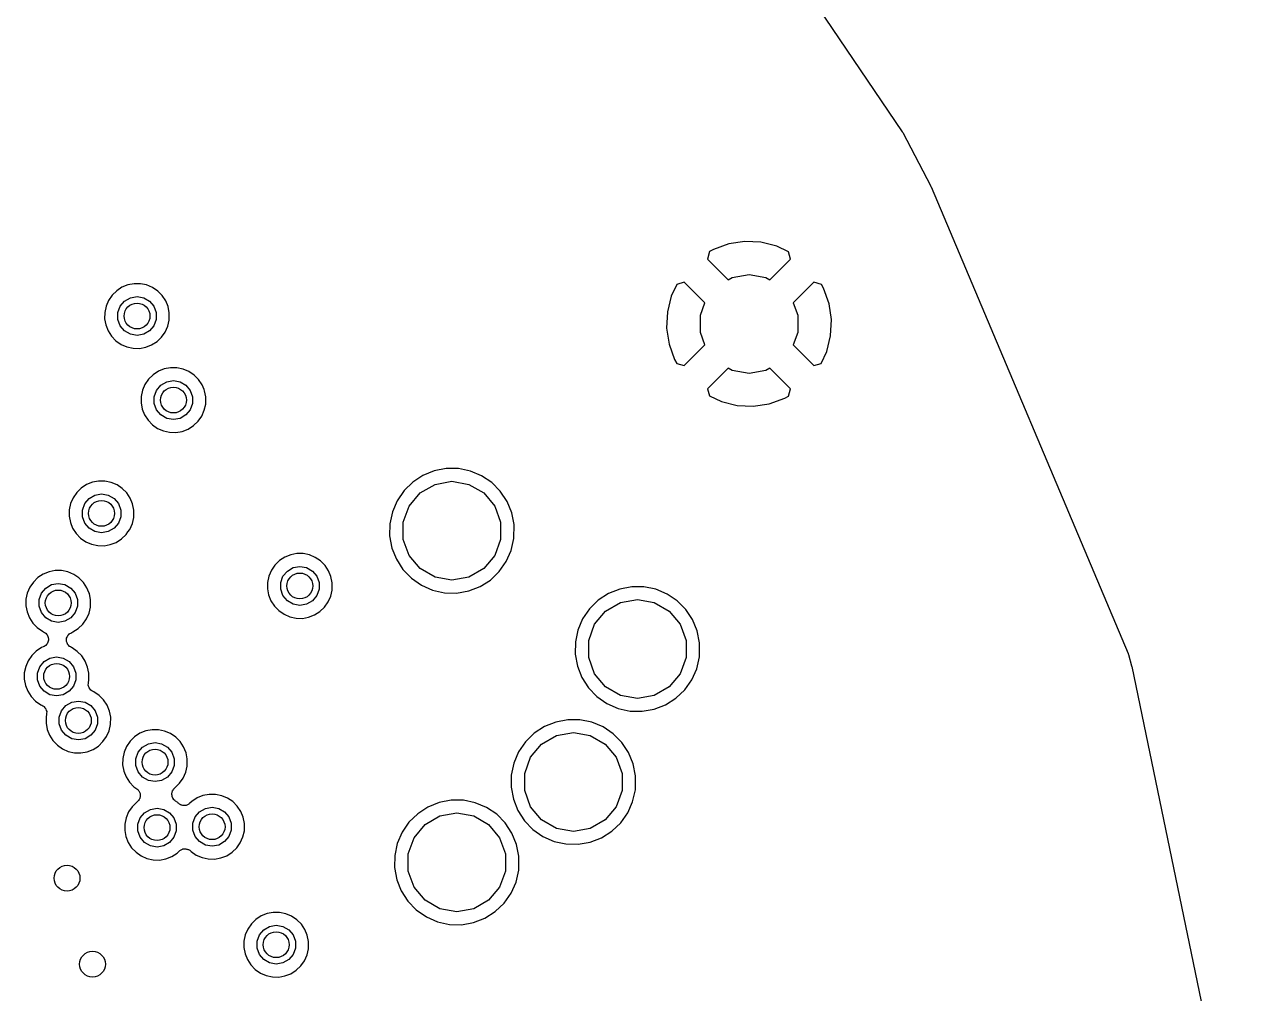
# Model space of a CAD drawing. Extents: x 83.8 to 170.2, y -169.8 to -83.8.
# Drawn here: x 151.32 to 170.08, y -119.3 to -104.3 of the extents above; entities that cross this region are included whole.
import ezdxf

# ---------------------------------------------------------------- set-up
doc = ezdxf.new("R2010")
doc.units = 0
doc.header["$MEASUREMENT"] = 0
doc.layers.add('BLACK', color=7, linetype='CONTINUOUS')

msp = doc.modelspace()

# ---------------------------------------------------------------- linework, layer by layer
at = {"layer": 'Black'}
for p, q in [((160.454, -99.3929), (164.902, -105.962)), ((164.902, -105.962), (164.905, -105.969)), ((164.905, -105.969), (164.909, -105.974)), ((164.909, -105.974), (165.342, -106.803)), ((165.342, -106.803), (165.343, -106.808)), ((165.343, -106.808), (165.346, -106.813)), ((165.346, -106.813), (168.395, -114.031)), ((162.465, -107.658), (162.218, -107.696)), ((162.715, -107.67), (162.465, -107.658)), ((162.958, -107.73), (162.715, -107.67)), ((161.919, -107.814), (161.887, -107.93)), ((161.979, -107.782), (161.919, -107.814)), ((162.218, -107.696), (161.979, -107.782)), ((163.143, -107.817), (162.958, -107.73)), ((163.174, -107.93), (163.143, -107.817)), ((161.887, -107.93), (162.207, -108.25)), ((162.854, -108.25), (163.174, -107.93)), ((162.207, -108.25), (162.269, -108.214)), ((162.269, -108.214), (162.531, -108.168)), ((162.531, -108.168), (162.792, -108.214)), ((162.792, -108.214), (162.854, -108.25)), ((152.747, -108.419), (152.677, -108.488)), ((152.829, -108.366), (152.747, -108.419)), ((152.92, -108.329), (152.829, -108.366)), ((153.016, -108.311), (152.92, -108.329)), ((153.114, -108.311), (153.016, -108.311)), ((153.21, -108.331), (153.114, -108.311)), ((153.301, -108.369), (153.21, -108.331)), ((153.382, -108.424), (153.301, -108.369)), ((153.451, -108.493), (153.382, -108.424)), ((161.415, -108.321), (161.328, -108.506)), ((161.528, -108.289), (161.415, -108.321)), ((161.847, -108.609), (161.528, -108.289)), ((163.534, -108.289), (163.214, -108.609)), ((163.65, -108.322), (163.534, -108.289)), ((163.682, -108.382), (163.65, -108.322)), ((163.768, -108.62), (163.682, -108.382)), ((152.621, -108.569), (152.583, -108.659)), ((152.677, -108.488), (152.621, -108.569)), ((152.801, -108.66), (152.868, -108.58)), ((152.868, -108.58), (152.959, -108.528)), ((152.959, -108.528), (153.062, -108.51)), ((153.062, -108.51), (153.165, -108.528)), ((153.165, -108.528), (153.255, -108.58)), ((153.255, -108.58), (153.322, -108.66)), ((153.505, -108.575), (153.451, -108.493)), ((153.543, -108.666), (153.505, -108.575)), ((161.328, -108.506), (161.268, -108.748)), ((161.777, -108.8), (161.847, -108.609)), ((163.214, -108.609), (163.284, -108.8)), ((152.562, -108.755), (152.561, -108.853)), ((152.583, -108.659), (152.562, -108.755)), ((152.765, -108.759), (152.801, -108.66)), ((152.765, -108.863), (152.765, -108.759)), ((153.322, -108.66), (153.358, -108.759)), ((153.358, -108.759), (153.358, -108.863)), ((153.561, -108.761), (153.543, -108.666)), ((153.56, -108.875), (153.561, -108.761)), ((161.268, -108.748), (161.256, -108.998)), ((161.777, -109.066), (161.777, -108.8)), ((163.284, -108.8), (163.284, -109.066)), ((163.805, -108.867), (163.768, -108.62)), ((152.561, -108.853), (152.579, -108.949)), ((152.579, -108.949), (152.615, -109.041)), ((152.801, -108.962), (152.765, -108.863)), ((152.868, -109.042), (152.801, -108.962)), ((153.322, -108.962), (153.255, -109.042)), ((153.358, -108.863), (153.322, -108.962)), ((153.498, -109.059), (153.538, -108.97)), ((153.538, -108.97), (153.56, -108.875)), ((163.793, -109.117), (163.805, -108.867)), ((152.615, -109.041), (152.668, -109.123)), ((152.668, -109.123), (152.736, -109.194)), ((152.959, -109.094), (152.868, -109.042)), ((153.062, -109.112), (152.959, -109.094)), ((153.165, -109.094), (153.062, -109.112)), ((153.255, -109.042), (153.165, -109.094)), ((153.371, -109.207), (153.442, -109.139)), ((153.442, -109.139), (153.498, -109.059)), ((161.256, -108.998), (161.293, -109.246)), ((161.847, -109.257), (161.777, -109.066)), ((163.284, -109.066), (163.214, -109.257)), ((163.733, -109.36), (163.793, -109.117)), ((152.736, -109.194), (152.816, -109.25)), ((152.816, -109.25), (152.906, -109.289)), ((152.906, -109.289), (153.002, -109.31)), ((153.002, -109.31), (153.1, -109.312)), ((153.1, -109.312), (153.197, -109.295)), ((153.197, -109.295), (153.288, -109.259)), ((153.288, -109.259), (153.371, -109.207)), ((161.293, -109.246), (161.379, -109.484)), ((161.528, -109.577), (161.847, -109.257)), ((163.214, -109.257), (163.534, -109.577)), ((163.646, -109.545), (163.733, -109.36)), ((161.379, -109.484), (161.411, -109.544)), ((161.411, -109.544), (161.528, -109.577)), ((163.534, -109.577), (163.646, -109.545)), ((153.311, -109.72), (153.241, -109.788)), ((153.393, -109.666), (153.311, -109.72)), ((153.484, -109.629), (153.393, -109.666)), ((153.58, -109.611), (153.484, -109.629)), ((153.678, -109.612), (153.58, -109.611)), ((153.774, -109.631), (153.678, -109.612)), ((153.864, -109.669), (153.774, -109.631)), ((153.946, -109.724), (153.864, -109.669)), ((154.015, -109.794), (153.946, -109.724)), ((162.207, -109.616), (161.887, -109.936)), ((162.269, -109.652), (162.207, -109.616)), ((162.531, -109.698), (162.269, -109.652)), ((162.792, -109.652), (162.531, -109.698)), ((162.854, -109.616), (162.792, -109.652)), ((163.174, -109.936), (162.854, -109.616)), ((153.185, -109.869), (153.147, -109.96)), ((153.241, -109.788), (153.185, -109.869)), ((153.365, -109.961), (153.432, -109.881)), ((153.432, -109.881), (153.522, -109.828)), ((153.522, -109.828), (153.625, -109.81)), ((153.625, -109.81), (153.728, -109.828)), ((153.728, -109.828), (153.819, -109.881)), ((153.819, -109.881), (153.886, -109.961)), ((154.069, -109.876), (154.015, -109.794)), ((154.098, -109.947), (154.069, -109.876)), ((153.126, -110.055), (153.125, -110.153)), ((153.147, -109.96), (153.126, -110.055)), ((153.329, -110.059), (153.365, -109.961)), ((153.329, -110.164), (153.329, -110.059)), ((153.886, -109.961), (153.922, -110.059)), ((153.922, -110.059), (153.922, -110.164)), ((154.106, -109.966), (154.098, -109.947)), ((154.125, -110.062), (154.106, -109.966)), ((154.124, -110.175), (154.125, -110.062)), ((161.887, -109.936), (161.918, -110.048)), ((161.918, -110.048), (162.103, -110.135)), ((162.844, -110.17), (163.082, -110.084)), ((163.082, -110.084), (163.142, -110.052)), ((163.142, -110.052), (163.174, -109.936)), ((153.125, -110.153), (153.142, -110.25)), ((153.142, -110.25), (153.179, -110.341)), ((153.365, -110.262), (153.329, -110.164)), ((153.432, -110.342), (153.365, -110.262)), ((153.886, -110.262), (153.819, -110.342)), ((153.922, -110.164), (153.886, -110.262)), ((154.062, -110.36), (154.102, -110.27)), ((154.102, -110.27), (154.124, -110.175)), ((162.103, -110.135), (162.346, -110.196)), ((162.346, -110.196), (162.596, -110.207)), ((162.596, -110.207), (162.844, -110.17)), ((153.179, -110.341), (153.232, -110.424)), ((153.232, -110.424), (153.3, -110.494)), ((153.522, -110.394), (153.432, -110.342)), ((153.625, -110.413), (153.522, -110.394)), ((153.728, -110.394), (153.625, -110.413)), ((153.819, -110.342), (153.728, -110.394)), ((153.935, -110.507), (154.006, -110.44)), ((154.006, -110.44), (154.062, -110.36)), ((153.3, -110.494), (153.38, -110.55)), ((153.38, -110.55), (153.47, -110.589)), ((153.47, -110.589), (153.566, -110.61)), ((153.566, -110.61), (153.664, -110.612)), ((153.664, -110.612), (153.761, -110.595)), ((153.761, -110.595), (153.852, -110.56)), ((153.852, -110.56), (153.935, -110.507)), ((157.66, -111.206), (157.485, -111.277)), ((157.846, -111.171), (157.66, -111.206)), ((158.034, -111.172), (157.846, -111.171)), ((158.219, -111.21), (158.034, -111.172)), ((158.393, -111.283), (158.219, -111.21)), ((152.28, -111.419), (152.198, -111.472)), ((152.371, -111.382), (152.28, -111.419)), ((152.467, -111.364), (152.371, -111.382)), ((152.565, -111.364), (152.467, -111.364)), ((152.661, -111.384), (152.565, -111.364)), ((152.752, -111.422), (152.661, -111.384)), ((152.833, -111.477), (152.752, -111.422)), ((157.328, -111.38), (157.193, -111.512)), ((157.485, -111.277), (157.328, -111.38)), ((157.442, -111.547), (157.672, -111.415)), ((157.672, -111.415), (157.933, -111.368)), ((157.933, -111.368), (158.195, -111.415)), ((158.195, -111.415), (158.425, -111.547)), ((158.549, -111.388), (158.393, -111.283)), ((158.682, -111.522), (158.549, -111.388)), ((152.128, -111.541), (152.073, -111.622)), ((152.198, -111.472), (152.128, -111.541)), ((152.319, -111.633), (152.41, -111.581)), ((152.41, -111.581), (152.513, -111.563)), ((152.513, -111.563), (152.616, -111.581)), ((152.616, -111.581), (152.707, -111.633)), ((152.902, -111.546), (152.833, -111.477)), ((152.957, -111.628), (152.902, -111.546)), ((157.193, -111.512), (157.086, -111.668)), ((157.271, -111.751), (157.442, -111.547)), ((158.425, -111.547), (158.596, -111.751)), ((158.787, -111.679), (158.682, -111.522)), ((152.034, -111.712), (152.014, -111.808)), ((152.073, -111.622), (152.034, -111.712)), ((152.216, -111.812), (152.252, -111.713)), ((152.252, -111.713), (152.319, -111.633)), ((152.707, -111.633), (152.774, -111.713)), ((152.774, -111.713), (152.809, -111.812)), ((152.994, -111.719), (152.957, -111.628)), ((153.013, -111.814), (152.994, -111.719)), ((157.086, -111.668), (157.012, -111.841)), ((157.18, -112), (157.271, -111.751)), ((158.596, -111.751), (158.687, -112)), ((158.859, -111.854), (158.787, -111.679)), ((152.014, -111.808), (152.012, -111.906)), ((152.012, -111.906), (152.03, -112.003)), ((152.216, -111.916), (152.216, -111.812)), ((152.252, -112.015), (152.216, -111.916)), ((152.809, -111.916), (152.774, -112.015)), ((152.809, -111.812), (152.809, -111.916)), ((152.99, -112.023), (153.011, -111.928)), ((153.011, -111.928), (153.013, -111.814)), ((157.012, -111.841), (156.973, -112.026)), ((158.895, -112.038), (158.859, -111.854)), ((152.03, -112.003), (152.066, -112.094)), ((152.066, -112.094), (152.119, -112.176)), ((152.119, -112.176), (152.187, -112.247)), ((152.319, -112.095), (152.252, -112.015)), ((152.41, -112.147), (152.319, -112.095)), ((152.513, -112.165), (152.41, -112.147)), ((152.616, -112.147), (152.513, -112.165)), ((152.707, -112.095), (152.616, -112.147)), ((152.774, -112.015), (152.707, -112.095)), ((152.893, -112.192), (152.922, -112.152)), ((152.922, -112.152), (152.95, -112.112)), ((152.922, -112.152), (152.922, -112.152)), ((152.95, -112.112), (152.99, -112.023)), ((156.973, -112.026), (156.97, -112.214)), ((157.18, -112.266), (157.18, -112)), ((158.687, -112), (158.687, -112.266)), ((158.892, -112.255), (158.895, -112.038)), ((152.187, -112.247), (152.268, -112.303)), ((152.268, -112.303), (152.358, -112.342)), ((152.358, -112.342), (152.453, -112.363)), ((152.453, -112.363), (152.551, -112.365)), ((152.551, -112.365), (152.648, -112.348)), ((152.648, -112.348), (152.739, -112.313)), ((152.739, -112.313), (152.822, -112.26)), ((152.822, -112.26), (152.893, -112.192)), ((156.97, -112.214), (157.004, -112.4)), ((157.271, -112.516), (157.18, -112.266)), ((158.687, -112.266), (158.596, -112.516)), ((158.851, -112.438), (158.892, -112.255)), ((155.349, -112.541), (155.266, -112.595)), ((155.439, -112.505), (155.349, -112.541)), ((155.536, -112.486), (155.439, -112.505)), ((155.634, -112.487), (155.536, -112.486)), ((155.73, -112.507), (155.634, -112.487)), ((155.82, -112.545), (155.73, -112.507)), ((155.902, -112.6), (155.82, -112.545)), ((157.004, -112.4), (157.074, -112.575)), ((157.442, -112.719), (157.271, -112.516)), ((158.596, -112.516), (158.425, -112.719)), ((158.774, -112.611), (158.851, -112.438)), ((155.196, -112.664), (155.141, -112.745)), ((155.266, -112.595), (155.196, -112.664)), ((155.388, -112.756), (155.478, -112.704)), ((155.478, -112.704), (155.581, -112.686)), ((155.581, -112.686), (155.684, -112.704)), ((155.684, -112.704), (155.775, -112.756)), ((155.971, -112.669), (155.902, -112.6)), ((156.025, -112.751), (155.971, -112.669)), ((157.074, -112.575), (157.176, -112.734)), ((157.176, -112.734), (157.307, -112.869)), ((157.672, -112.852), (157.442, -112.719)), ((158.425, -112.719), (158.195, -112.852)), ((158.665, -112.765), (158.774, -112.611)), ((151.458, -112.927), (151.403, -113.008)), ((151.528, -112.858), (151.458, -112.927)), ((151.61, -112.805), (151.528, -112.858)), ((151.701, -112.768), (151.61, -112.805)), ((151.797, -112.749), (151.701, -112.768)), ((151.895, -112.75), (151.797, -112.749)), ((151.991, -112.77), (151.895, -112.75)), ((152.082, -112.808), (151.991, -112.77)), ((152.163, -112.863), (152.082, -112.808)), ((152.232, -112.932), (152.163, -112.863)), ((155.102, -112.835), (155.082, -112.931)), ((155.141, -112.745), (155.102, -112.835)), ((155.285, -112.934), (155.32, -112.836)), ((155.32, -112.836), (155.388, -112.756)), ((155.775, -112.756), (155.842, -112.836)), ((155.842, -112.836), (155.878, -112.934)), ((156.062, -112.842), (156.025, -112.751)), ((156.081, -112.937), (156.062, -112.842)), ((157.307, -112.869), (157.462, -112.977)), ((157.933, -112.898), (157.672, -112.852)), ((158.195, -112.852), (157.933, -112.898)), ((158.369, -112.996), (158.528, -112.895)), ((158.528, -112.895), (158.665, -112.765)), ((151.364, -113.098), (151.344, -113.194)), ((151.403, -113.008), (151.364, -113.098)), ((151.546, -113.198), (151.582, -113.099)), ((151.582, -113.099), (151.649, -113.019)), ((151.649, -113.019), (151.74, -112.967)), ((151.74, -112.967), (151.843, -112.949)), ((151.843, -112.949), (151.946, -112.967)), ((151.946, -112.967), (152.036, -113.019)), ((152.036, -113.019), (152.104, -113.099)), ((152.104, -113.099), (152.139, -113.198)), ((152.287, -113.014), (152.232, -112.932)), ((152.317, -113.088), (152.287, -113.014)), ((152.324, -113.105), (152.317, -113.088)), ((152.317, -113.088), (152.317, -113.088)), ((152.343, -113.2), (152.324, -113.105)), ((155.082, -112.931), (155.081, -113.029)), ((155.081, -113.029), (155.098, -113.125)), ((155.285, -113.039), (155.285, -112.934)), ((155.32, -113.137), (155.285, -113.039)), ((155.878, -113.039), (155.842, -113.137)), ((155.878, -112.934), (155.878, -113.039)), ((156.058, -113.145), (156.08, -113.051)), ((156.08, -113.051), (156.081, -112.937)), ((157.462, -112.977), (157.635, -113.053)), ((157.635, -113.053), (157.819, -113.093)), ((157.819, -113.093), (158.007, -113.097)), ((158.007, -113.097), (158.193, -113.064)), ((158.193, -113.064), (158.369, -112.996)), ((160.356, -113.105), (160.198, -113.209)), ((160.531, -113.035), (160.356, -113.105)), ((160.716, -112.999), (160.531, -113.035)), ((160.905, -113.001), (160.716, -112.999)), ((161.089, -113.039), (160.905, -113.001)), ((161.263, -113.112), (161.089, -113.039)), ((161.42, -113.217), (161.263, -113.112)), ((151.344, -113.194), (151.342, -113.292)), ((151.342, -113.292), (151.36, -113.388)), ((151.546, -113.302), (151.546, -113.198)), ((151.582, -113.4), (151.546, -113.302)), ((152.139, -113.302), (152.104, -113.4)), ((152.139, -113.198), (152.139, -113.302)), ((152.341, -113.314), (152.343, -113.2)), ((155.098, -113.125), (155.134, -113.216)), ((155.134, -113.216), (155.188, -113.299)), ((155.188, -113.299), (155.256, -113.369)), ((155.388, -113.217), (155.32, -113.137)), ((155.478, -113.27), (155.388, -113.217)), ((155.581, -113.288), (155.478, -113.27)), ((155.684, -113.27), (155.581, -113.288)), ((155.775, -113.217), (155.684, -113.27)), ((155.842, -113.137), (155.775, -113.217)), ((155.962, -113.315), (156.018, -113.235)), ((156.018, -113.235), (156.058, -113.145)), ((160.198, -113.209), (160.063, -113.341)), ((160.312, -113.376), (160.542, -113.243)), ((160.542, -113.243), (160.803, -113.197)), ((160.803, -113.197), (161.065, -113.243)), ((161.065, -113.243), (161.295, -113.376)), ((161.553, -113.351), (161.42, -113.217)), ((151.36, -113.388), (151.396, -113.479)), ((151.396, -113.479), (151.449, -113.562)), ((151.649, -113.48), (151.582, -113.4)), ((151.74, -113.533), (151.649, -113.48)), ((152.036, -113.48), (151.946, -113.533)), ((152.104, -113.4), (152.036, -113.48)), ((152.28, -113.498), (152.32, -113.408)), ((152.32, -113.408), (152.341, -113.314)), ((155.256, -113.369), (155.336, -113.425)), ((155.336, -113.425), (155.426, -113.465)), ((155.426, -113.465), (155.522, -113.486)), ((155.522, -113.486), (155.62, -113.488)), ((155.62, -113.488), (155.716, -113.471)), ((155.716, -113.471), (155.808, -113.435)), ((155.808, -113.435), (155.891, -113.383)), ((155.891, -113.383), (155.962, -113.315)), ((160.063, -113.341), (159.956, -113.496)), ((160.141, -113.58), (160.312, -113.376)), ((161.295, -113.376), (161.466, -113.58)), ((161.657, -113.508), (161.553, -113.351)), ((151.449, -113.562), (151.517, -113.632)), ((151.517, -113.632), (151.598, -113.688)), ((151.843, -113.551), (151.74, -113.533)), ((151.946, -113.533), (151.843, -113.551)), ((152.069, -113.698), (152.152, -113.646)), ((152.152, -113.646), (152.223, -113.578)), ((152.223, -113.578), (152.28, -113.498)), ((159.882, -113.67), (159.843, -113.854)), ((159.956, -113.496), (159.882, -113.67)), ((160.05, -113.829), (160.141, -113.58)), ((161.466, -113.58), (161.557, -113.829)), ((161.729, -113.683), (161.657, -113.508)), ((151.598, -113.688), (151.615, -113.696)), ((151.615, -113.696), (151.629, -113.705)), ((151.629, -113.705), (151.643, -113.712)), ((151.643, -113.712), (151.647, -113.717)), ((151.647, -113.717), (151.652, -113.72)), ((151.652, -113.72), (151.661, -113.733)), ((151.661, -113.733), (151.672, -113.745)), ((151.672, -113.745), (151.674, -113.751)), ((151.674, -113.751), (151.678, -113.756)), ((151.681, -113.857), (151.677, -113.872)), ((151.678, -113.756), (151.683, -113.771)), ((151.688, -113.842), (151.681, -113.857)), ((151.683, -113.771), (151.689, -113.786)), ((151.69, -113.83), (151.688, -113.836)), ((151.688, -113.836), (151.688, -113.842)), ((151.689, -113.786), (151.689, -113.792)), ((151.689, -113.792), (151.691, -113.798)), ((151.691, -113.798), (151.69, -113.814)), ((151.69, -113.814), (151.69, -113.83)), ((151.971, -113.84), (151.972, -113.822)), ((151.972, -113.844), (151.971, -113.84)), ((151.972, -113.804), (151.973, -113.8)), ((151.972, -113.822), (151.972, -113.804)), ((151.973, -113.848), (151.972, -113.844)), ((151.973, -113.796), (151.98, -113.779)), ((151.973, -113.8), (151.973, -113.796)), ((151.979, -113.865), (151.973, -113.848)), ((151.984, -113.882), (151.979, -113.865)), ((151.98, -113.779), (151.986, -113.763)), ((151.986, -113.763), (151.989, -113.759)), ((151.989, -113.759), (151.99, -113.755)), ((151.99, -113.755), (152.002, -113.742)), ((152.002, -113.742), (152.013, -113.728)), ((152.013, -113.728), (152.017, -113.726)), ((152.017, -113.726), (152.02, -113.723)), ((152.02, -113.723), (152.036, -113.715)), ((152.036, -113.715), (152.051, -113.705)), ((152.051, -113.705), (152.069, -113.698)), ((159.843, -113.854), (159.84, -114.043)), ((160.05, -114.095), (160.05, -113.829)), ((161.557, -113.829), (161.557, -114.095)), ((161.765, -113.867), (161.729, -113.683)), ((161.762, -114.084), (161.765, -113.867)), ((151.503, -113.995), (151.433, -114.063)), ((151.585, -113.941), (151.503, -113.995)), ((151.612, -113.93), (151.585, -113.941)), ((151.625, -113.922), (151.612, -113.93)), ((151.64, -113.915), (151.625, -113.922)), ((151.644, -113.91), (151.64, -113.915)), ((151.649, -113.907), (151.644, -113.91)), ((151.659, -113.894), (151.649, -113.907)), ((151.67, -113.883), (151.659, -113.894)), ((151.673, -113.877), (151.67, -113.883)), ((151.677, -113.872), (151.673, -113.877)), ((151.987, -113.885), (151.984, -113.882)), ((151.988, -113.89), (151.987, -113.885)), ((152, -113.903), (151.988, -113.89)), ((152.011, -113.917), (152, -113.903)), ((152.015, -113.919), (152.011, -113.917)), ((152.018, -113.923), (152.015, -113.919)), ((152.033, -113.931), (152.018, -113.923)), ((152.048, -113.941), (152.033, -113.931)), ((152.056, -113.944), (152.048, -113.941)), ((152.138, -113.999), (152.056, -113.944)), ((152.207, -114.069), (152.138, -113.999)), ((159.84, -114.043), (159.874, -114.229)), ((168.395, -114.031), (168.397, -114.039)), ((168.397, -114.039), (168.401, -114.047)), ((168.401, -114.047), (168.45, -114.225)), ((151.339, -114.234), (151.318, -114.33)), ((151.377, -114.144), (151.339, -114.234)), ((151.433, -114.063), (151.377, -114.144)), ((151.521, -114.334), (151.557, -114.236)), ((151.557, -114.236), (151.624, -114.156)), ((151.624, -114.156), (151.715, -114.103)), ((151.715, -114.103), (151.818, -114.085)), ((151.818, -114.085), (151.921, -114.103)), ((151.921, -114.103), (152.011, -114.156)), ((152.011, -114.156), (152.078, -114.236)), ((152.078, -114.236), (152.114, -114.334)), ((152.243, -114.124), (152.207, -114.069)), ((152.261, -114.151), (152.243, -114.124)), ((152.243, -114.124), (152.243, -114.124)), ((152.298, -114.241), (152.261, -114.151)), ((152.317, -114.336), (152.298, -114.241)), ((159.874, -114.229), (159.944, -114.404)), ((160.141, -114.345), (160.05, -114.095)), ((161.557, -114.095), (161.466, -114.345)), ((161.721, -114.267), (161.762, -114.084)), ((168.45, -114.225), (168.45, -114.229)), ((168.45, -114.229), (168.452, -114.233)), ((168.452, -114.233), (170.076, -122.078)), ((151.318, -114.33), (151.317, -114.428)), ((151.317, -114.428), (151.335, -114.525)), ((151.521, -114.439), (151.521, -114.334)), ((152.114, -114.334), (152.114, -114.439)), ((152.316, -114.45), (152.317, -114.336)), ((159.944, -114.404), (160.046, -114.563)), ((160.312, -114.548), (160.141, -114.345)), ((161.466, -114.345), (161.295, -114.548)), ((161.644, -114.44), (161.721, -114.267)), ((151.335, -114.525), (151.371, -114.616)), ((151.371, -114.616), (151.424, -114.698)), ((151.557, -114.537), (151.521, -114.439)), ((151.624, -114.617), (151.557, -114.537)), ((151.715, -114.669), (151.624, -114.617)), ((152.011, -114.617), (151.921, -114.669)), ((152.078, -114.537), (152.011, -114.617)), ((152.114, -114.439), (152.078, -114.537)), ((152.308, -114.521), (152.309, -114.492)), ((152.321, -114.563), (152.308, -114.521)), ((152.309, -114.492), (152.31, -114.477)), ((152.31, -114.477), (152.316, -114.45)), ((152.31, -114.477), (152.31, -114.477)), ((152.31, -114.477), (152.31, -114.477)), ((152.335, -114.582), (152.321, -114.563)), ((152.321, -114.563), (152.321, -114.563)), ((152.321, -114.563), (152.321, -114.563)), ((152.347, -114.598), (152.335, -114.582)), ((152.362, -114.608), (152.347, -114.598)), ((152.347, -114.598), (152.347, -114.598)), ((152.347, -114.598), (152.347, -114.598)), ((152.384, -114.622), (152.362, -114.608)), ((160.046, -114.563), (160.177, -114.698)), ((160.542, -114.681), (160.312, -114.548)), ((161.295, -114.548), (161.065, -114.681)), ((161.399, -114.724), (161.535, -114.594)), ((161.535, -114.594), (161.644, -114.44)), ((151.424, -114.698), (151.492, -114.769)), ((151.492, -114.769), (151.572, -114.825)), ((151.818, -114.688), (151.715, -114.669)), ((151.921, -114.669), (151.818, -114.688)), ((151.961, -114.837), (152.051, -114.785)), ((152.051, -114.785), (152.154, -114.767)), ((152.154, -114.767), (152.257, -114.785)), ((152.257, -114.785), (152.348, -114.837)), ((152.393, -114.626), (152.384, -114.622)), ((152.384, -114.622), (152.384, -114.622)), ((152.384, -114.622), (152.384, -114.622)), ((152.474, -114.681), (152.393, -114.626)), ((152.544, -114.75), (152.474, -114.681)), ((152.598, -114.832), (152.544, -114.75)), ((160.177, -114.698), (160.332, -114.806)), ((160.803, -114.727), (160.542, -114.681)), ((161.065, -114.681), (160.803, -114.727)), ((161.239, -114.825), (161.399, -114.724)), ((151.572, -114.825), (151.589, -114.832)), ((151.589, -114.832), (151.606, -114.844)), ((151.606, -114.844), (151.623, -114.854)), ((151.623, -114.854), (151.625, -114.856)), ((151.625, -114.856), (151.626, -114.857)), ((151.626, -114.857), (151.638, -114.873)), ((151.638, -114.873), (151.651, -114.889)), ((151.651, -114.889), (151.651, -114.891)), ((151.651, -114.891), (151.652, -114.892)), ((151.652, -114.892), (151.658, -114.912)), ((151.663, -114.975), (151.655, -115.012)), ((151.658, -114.912), (151.664, -114.931)), ((151.665, -114.935), (151.663, -114.955)), ((151.663, -114.955), (151.663, -114.975)), ((151.664, -114.931), (151.664, -114.933)), ((151.664, -114.933), (151.665, -114.935)), ((151.858, -115.015), (151.893, -114.917)), ((151.893, -114.917), (151.961, -114.837)), ((152.348, -114.837), (152.415, -114.917)), ((152.415, -114.917), (152.451, -115.015)), ((152.635, -114.923), (152.598, -114.832)), ((152.654, -115.018), (152.635, -114.923)), ((160.332, -114.806), (160.505, -114.881)), ((160.505, -114.881), (160.689, -114.922)), ((160.689, -114.922), (160.878, -114.926)), ((160.878, -114.926), (161.063, -114.893)), ((161.063, -114.893), (161.239, -114.825)), ((151.655, -115.012), (151.654, -115.11)), ((151.654, -115.11), (151.671, -115.206)), ((151.858, -115.12), (151.858, -115.015)), ((151.893, -115.218), (151.858, -115.12)), ((152.451, -115.12), (152.415, -115.218)), ((152.451, -115.015), (152.451, -115.12)), ((152.631, -115.226), (152.652, -115.132)), ((152.652, -115.132), (152.654, -115.018)), ((159.365, -115.163), (159.207, -115.266)), ((159.54, -115.092), (159.365, -115.163)), ((159.725, -115.057), (159.54, -115.092)), ((159.914, -115.058), (159.725, -115.057)), ((160.099, -115.096), (159.914, -115.058)), ((160.273, -115.169), (160.099, -115.096)), ((160.429, -115.275), (160.273, -115.169)), ((151.671, -115.206), (151.707, -115.297)), ((151.707, -115.297), (151.76, -115.38)), ((151.961, -115.298), (151.893, -115.218)), ((152.051, -115.351), (151.961, -115.298)), ((152.154, -115.369), (152.051, -115.351)), ((152.257, -115.351), (152.154, -115.369)), ((152.348, -115.298), (152.257, -115.351)), ((152.415, -115.218), (152.348, -115.298)), ((152.535, -115.396), (152.591, -115.316)), ((152.591, -115.316), (152.631, -115.226)), ((153.025, -115.32), (152.955, -115.389)), ((153.107, -115.267), (153.025, -115.32)), ((153.198, -115.23), (153.107, -115.267)), ((153.294, -115.212), (153.198, -115.23)), ((153.392, -115.212), (153.294, -115.212)), ((153.488, -115.232), (153.392, -115.212)), ((153.579, -115.27), (153.488, -115.232)), ((153.66, -115.325), (153.579, -115.27)), ((153.729, -115.394), (153.66, -115.325)), ((159.207, -115.266), (159.072, -115.398)), ((159.321, -115.434), (159.551, -115.301)), ((159.551, -115.301), (159.813, -115.255)), ((159.813, -115.255), (160.075, -115.301)), ((160.075, -115.301), (160.305, -115.434)), ((160.562, -115.409), (160.429, -115.275)), ((151.76, -115.38), (151.829, -115.45)), ((151.829, -115.45), (151.909, -115.506)), ((151.909, -115.506), (151.999, -115.546)), ((151.999, -115.546), (152.095, -115.567)), ((152.193, -115.569), (152.289, -115.552)), ((152.289, -115.552), (152.381, -115.516)), ((152.381, -115.516), (152.464, -115.464)), ((152.464, -115.464), (152.535, -115.396)), ((152.899, -115.47), (152.861, -115.56)), ((152.955, -115.389), (152.899, -115.47)), ((153.079, -115.561), (153.146, -115.481)), ((153.146, -115.481), (153.237, -115.429)), ((153.237, -115.429), (153.34, -115.411)), ((153.34, -115.411), (153.443, -115.429)), ((153.443, -115.429), (153.533, -115.481)), ((153.533, -115.481), (153.6, -115.561)), ((153.783, -115.476), (153.729, -115.394)), ((153.821, -115.567), (153.783, -115.476)), ((158.966, -115.554), (158.891, -115.727)), ((159.072, -115.398), (158.966, -115.554)), ((159.15, -115.637), (159.321, -115.434)), ((160.305, -115.434), (160.475, -115.637)), ((160.666, -115.566), (160.562, -115.409)), ((152.095, -115.567), (152.193, -115.569)), ((152.84, -115.656), (152.839, -115.754)), ((152.861, -115.56), (152.84, -115.656)), ((153.043, -115.66), (153.079, -115.561)), ((153.043, -115.764), (153.043, -115.66)), ((153.6, -115.561), (153.636, -115.66)), ((153.636, -115.66), (153.636, -115.764)), ((153.84, -115.662), (153.821, -115.567)), ((153.838, -115.776), (153.84, -115.662)), ((158.891, -115.727), (158.852, -115.912)), ((159.06, -115.887), (159.15, -115.637)), ((160.475, -115.637), (160.566, -115.887)), ((160.738, -115.74), (160.666, -115.566)), ((160.775, -115.924), (160.738, -115.74)), ((152.839, -115.754), (152.857, -115.85)), ((152.857, -115.85), (152.893, -115.942)), ((153.079, -115.862), (153.043, -115.764)), ((153.146, -115.943), (153.079, -115.862)), ((153.6, -115.862), (153.533, -115.943)), ((153.636, -115.764), (153.6, -115.862)), ((153.777, -115.96), (153.816, -115.87)), ((153.816, -115.87), (153.838, -115.776)), ((158.852, -115.912), (158.85, -116.1)), ((159.06, -116.152), (159.06, -115.887)), ((160.566, -115.887), (160.566, -116.152)), ((160.772, -116.142), (160.775, -115.924)), ((152.893, -115.942), (152.946, -116.024)), ((152.946, -116.024), (153.014, -116.094)), ((153.014, -116.094), (153.058, -116.125)), ((153.237, -115.995), (153.146, -115.943)), ((153.34, -116.013), (153.237, -115.995)), ((153.443, -115.995), (153.34, -116.013)), ((153.533, -115.943), (153.443, -115.995)), ((153.635, -116.121), (153.639, -116.118)), ((153.639, -116.118), (153.64, -116.116)), ((153.64, -116.116), (153.72, -116.04)), ((153.72, -116.04), (153.777, -115.96)), ((158.85, -116.1), (158.884, -116.286)), ((153.058, -116.125), (153.067, -116.134)), ((153.067, -116.134), (153.078, -116.142)), ((153.078, -116.142), (153.083, -116.15)), ((153.087, -116.305), (153.08, -116.311)), ((153.083, -116.15), (153.089, -116.156)), ((153.093, -116.293), (153.087, -116.305)), ((153.089, -116.156), (153.095, -116.168)), ((153.1, -116.282), (153.093, -116.293)), ((153.095, -116.168), (153.102, -116.179)), ((153.103, -116.274), (153.1, -116.282)), ((153.102, -116.179), (153.104, -116.188)), ((153.107, -116.266), (153.103, -116.274)), ((153.104, -116.188), (153.108, -116.196)), ((153.108, -116.253), (153.107, -116.266)), ((153.108, -116.196), (153.109, -116.209)), ((153.112, -116.24), (153.108, -116.253)), ((153.109, -116.209), (153.112, -116.222)), ((153.112, -116.222), (153.111, -116.231)), ((153.111, -116.231), (153.112, -116.24)), ((153.6, -116.2), (153.601, -116.195)), ((153.601, -116.207), (153.6, -116.2)), ((153.6, -116.214), (153.601, -116.207)), ((153.603, -116.229), (153.6, -116.214)), ((153.601, -116.194), (153.602, -116.192)), ((153.601, -116.195), (153.601, -116.194)), ((153.602, -116.192), (153.604, -116.185)), ((153.605, -116.244), (153.603, -116.229)), ((153.604, -116.185), (153.606, -116.17)), ((153.608, -116.25), (153.605, -116.244)), ((153.606, -116.17), (153.609, -116.164)), ((153.609, -116.257), (153.608, -116.25)), ((153.609, -116.164), (153.611, -116.157)), ((153.617, -116.27), (153.609, -116.257)), ((153.611, -116.157), (153.613, -116.153)), ((153.613, -116.153), (153.614, -116.152)), ((153.614, -116.152), (153.619, -116.145)), ((153.624, -116.284), (153.617, -116.27)), ((153.619, -116.145), (153.626, -116.131)), ((153.629, -116.288), (153.624, -116.284)), ((153.626, -116.131), (153.631, -116.127)), ((153.633, -116.295), (153.629, -116.288)), ((153.631, -116.127), (153.635, -116.121)), ((153.645, -116.304), (153.633, -116.295)), ((153.656, -116.314), (153.645, -116.304)), ((153.991, -116.266), (153.909, -116.32)), ((154.082, -116.23), (153.991, -116.266)), ((154.178, -116.211), (154.082, -116.23)), ((154.276, -116.212), (154.178, -116.211)), ((154.372, -116.232), (154.276, -116.212)), ((154.462, -116.27), (154.372, -116.232)), ((154.544, -116.324), (154.462, -116.27)), ((157.922, -116.301), (157.737, -116.337)), ((158.111, -116.303), (157.922, -116.301)), ((158.295, -116.341), (158.111, -116.303)), ((158.884, -116.286), (158.953, -116.461)), ((159.15, -116.402), (159.06, -116.152)), ((160.566, -116.152), (160.475, -116.402)), ((160.73, -116.325), (160.772, -116.142)), ((152.931, -116.484), (152.893, -116.574)), ((152.987, -116.403), (152.931, -116.484)), ((153.065, -116.326), (152.987, -116.403)), ((153.075, -116.319), (153.065, -116.326)), ((153.08, -116.311), (153.075, -116.319)), ((153.178, -116.495), (153.268, -116.443)), ((153.268, -116.443), (153.371, -116.424)), ((153.371, -116.424), (153.474, -116.443)), ((153.474, -116.443), (153.565, -116.495)), ((153.692, -116.338), (153.656, -116.314)), ((153.7, -116.347), (153.692, -116.338)), ((153.709, -116.353), (153.7, -116.347)), ((153.717, -116.361), (153.709, -116.353)), ((153.727, -116.366), (153.717, -116.361)), ((153.737, -116.373), (153.727, -116.366)), ((153.747, -116.376), (153.737, -116.373)), ((153.756, -116.38), (153.747, -116.376)), ((153.768, -116.381), (153.756, -116.38)), ((153.779, -116.384), (153.768, -116.381)), ((153.79, -116.383), (153.779, -116.384)), ((153.8, -116.384), (153.79, -116.383)), ((153.812, -116.382), (153.8, -116.384)), ((153.823, -116.381), (153.812, -116.382)), ((153.833, -116.376), (153.823, -116.381)), ((153.843, -116.373), (153.833, -116.376)), ((153.853, -116.367), (153.843, -116.373)), ((153.863, -116.362), (153.853, -116.367)), ((153.871, -116.355), (153.863, -116.362)), ((153.879, -116.349), (153.871, -116.355)), ((153.909, -116.32), (153.879, -116.349)), ((153.963, -116.561), (154.03, -116.481)), ((154.03, -116.481), (154.12, -116.429)), ((154.12, -116.429), (154.223, -116.41)), ((154.223, -116.41), (154.326, -116.429)), ((154.326, -116.429), (154.417, -116.481)), ((154.417, -116.481), (154.484, -116.561)), ((154.613, -116.394), (154.544, -116.324)), ((154.667, -116.476), (154.613, -116.394)), ((154.704, -116.566), (154.667, -116.476)), ((157.562, -116.407), (157.404, -116.511)), ((157.737, -116.337), (157.562, -116.407)), ((158.469, -116.414), (158.295, -116.341)), ((158.626, -116.519), (158.469, -116.414)), ((158.953, -116.461), (159.055, -116.62)), ((159.321, -116.605), (159.15, -116.402)), ((160.475, -116.402), (160.305, -116.605)), ((160.653, -116.497), (160.73, -116.325)), ((152.872, -116.67), (152.871, -116.768)), ((152.893, -116.574), (152.872, -116.67)), ((153.075, -116.673), (153.111, -116.575)), ((153.075, -116.778), (153.075, -116.673)), ((153.111, -116.575), (153.178, -116.495)), ((153.565, -116.495), (153.632, -116.575)), ((153.632, -116.575), (153.668, -116.673)), ((153.668, -116.673), (153.668, -116.778)), ((153.927, -116.659), (153.963, -116.561)), ((153.927, -116.764), (153.927, -116.659)), ((154.484, -116.561), (154.52, -116.659)), ((154.52, -116.659), (154.52, -116.764)), ((154.723, -116.662), (154.704, -116.566)), ((154.722, -116.775), (154.723, -116.662)), ((157.269, -116.643), (157.162, -116.798)), ((157.404, -116.511), (157.269, -116.643)), ((157.347, -116.882), (157.518, -116.678)), ((157.518, -116.678), (157.748, -116.545)), ((157.748, -116.545), (158.009, -116.499)), ((158.009, -116.499), (158.271, -116.545)), ((158.271, -116.545), (158.501, -116.678)), ((158.501, -116.678), (158.672, -116.882)), ((158.759, -116.653), (158.626, -116.519)), ((158.863, -116.81), (158.759, -116.653)), ((159.055, -116.62), (159.186, -116.756)), ((159.551, -116.738), (159.321, -116.605)), ((160.305, -116.605), (160.075, -116.738)), ((160.408, -116.781), (160.545, -116.651)), ((160.545, -116.651), (160.653, -116.497)), ((152.871, -116.768), (152.888, -116.864)), ((152.888, -116.864), (152.925, -116.955)), ((153.111, -116.876), (153.075, -116.778)), ((153.668, -116.778), (153.632, -116.876)), ((153.963, -116.862), (153.927, -116.764)), ((154.03, -116.942), (153.963, -116.862)), ((154.484, -116.862), (154.417, -116.942)), ((154.52, -116.764), (154.484, -116.862)), ((154.7, -116.87), (154.722, -116.775)), ((157.162, -116.798), (157.088, -116.972)), ((158.935, -116.985), (158.863, -116.81)), ((159.186, -116.756), (159.341, -116.863)), ((159.341, -116.863), (159.514, -116.939)), ((159.813, -116.784), (159.551, -116.738)), ((160.075, -116.738), (159.813, -116.784)), ((160.249, -116.882), (160.408, -116.781)), ((152.925, -116.955), (152.978, -117.038)), ((152.978, -117.038), (153.046, -117.108)), ((153.178, -116.956), (153.111, -116.876)), ((153.268, -117.009), (153.178, -116.956)), ((153.371, -117.027), (153.268, -117.009)), ((153.474, -117.009), (153.371, -117.027)), ((153.565, -116.956), (153.474, -117.009)), ((153.632, -116.876), (153.565, -116.956)), ((153.763, -117.061), (153.773, -117.056)), ((153.773, -117.056), (153.785, -117.056)), ((153.785, -117.056), (153.796, -117.053)), ((153.796, -117.053), (153.806, -117.054)), ((153.806, -117.054), (153.817, -117.053)), ((153.817, -117.053), (153.828, -117.057)), ((154.12, -116.995), (154.03, -116.942)), ((154.223, -117.013), (154.12, -116.995)), ((154.326, -116.995), (154.223, -117.013)), ((154.417, -116.942), (154.326, -116.995)), ((154.533, -117.107), (154.604, -117.04)), ((154.604, -117.04), (154.66, -116.96)), ((154.66, -116.96), (154.7, -116.87)), ((157.088, -116.972), (157.049, -117.156)), ((157.256, -117.131), (157.347, -116.882)), ((158.672, -116.882), (158.763, -117.131)), ((158.971, -117.169), (158.935, -116.985)), ((159.514, -116.939), (159.698, -116.979)), ((159.698, -116.979), (159.887, -116.983)), ((159.887, -116.983), (160.073, -116.951)), ((160.073, -116.951), (160.249, -116.882)), ((153.046, -117.108), (153.126, -117.164)), ((153.126, -117.164), (153.216, -117.203)), ((153.216, -117.203), (153.312, -117.224)), ((153.312, -117.224), (153.41, -117.227)), ((153.41, -117.227), (153.507, -117.21)), ((153.507, -117.21), (153.598, -117.174)), ((153.598, -117.174), (153.681, -117.122)), ((153.681, -117.122), (153.716, -117.088)), ((153.716, -117.088), (153.725, -117.082)), ((153.725, -117.082), (153.733, -117.074)), ((153.733, -117.074), (153.743, -117.07)), ((153.743, -117.07), (153.753, -117.063)), ((153.753, -117.063), (153.763, -117.061)), ((153.828, -117.057), (153.84, -117.058)), ((153.84, -117.058), (153.849, -117.063)), ((153.849, -117.063), (153.86, -117.066)), ((153.86, -117.066), (153.869, -117.072)), ((153.869, -117.072), (153.879, -117.077)), ((153.879, -117.077), (153.887, -117.085)), ((153.887, -117.085), (153.895, -117.091)), ((153.895, -117.091), (153.898, -117.094)), ((153.898, -117.094), (153.978, -117.15)), ((153.978, -117.15), (154.068, -117.189)), ((154.068, -117.189), (154.164, -117.21)), ((154.164, -117.21), (154.262, -117.213)), ((154.262, -117.213), (154.359, -117.195)), ((154.359, -117.195), (154.45, -117.16)), ((154.45, -117.16), (154.533, -117.107)), ((157.049, -117.156), (157.046, -117.345)), ((157.256, -117.397), (157.256, -117.131)), ((158.763, -117.131), (158.763, -117.397)), ((158.968, -117.386), (158.971, -117.169)), ((157.046, -117.345), (157.08, -117.531)), ((157.347, -117.647), (157.256, -117.397)), ((158.763, -117.397), (158.672, -117.647)), ((158.927, -117.569), (158.968, -117.386)), ((157.08, -117.531), (157.15, -117.706)), ((158.85, -117.742), (158.927, -117.569)), ((157.15, -117.706), (157.252, -117.865)), ((157.518, -117.85), (157.347, -117.647)), ((158.672, -117.647), (158.501, -117.85)), ((158.741, -117.896), (158.85, -117.742)), ((157.252, -117.865), (157.383, -118)), ((157.748, -117.983), (157.518, -117.85)), ((158.009, -118.029), (157.748, -117.983)), ((158.271, -117.983), (158.009, -118.029)), ((158.501, -117.85), (158.271, -117.983)), ((158.605, -118.026), (158.741, -117.896)), ((154.901, -118.146), (154.831, -118.214)), ((154.983, -118.092), (154.901, -118.146)), ((155.074, -118.055), (154.983, -118.092)), ((155.17, -118.037), (155.074, -118.055)), ((155.268, -118.037), (155.17, -118.037)), ((155.364, -118.057), (155.268, -118.037)), ((155.454, -118.095), (155.364, -118.057)), ((155.536, -118.15), (155.454, -118.095)), ((155.605, -118.22), (155.536, -118.15)), ((157.383, -118), (157.538, -118.108)), ((157.538, -118.108), (157.711, -118.183)), ((158.269, -118.195), (158.445, -118.127)), ((158.445, -118.127), (158.605, -118.026)), ((154.775, -118.295), (154.737, -118.385)), ((154.831, -118.214), (154.775, -118.295)), ((154.955, -118.387), (155.022, -118.306)), ((155.022, -118.306), (155.112, -118.254)), ((155.112, -118.254), (155.215, -118.236)), ((155.215, -118.236), (155.318, -118.254)), ((155.318, -118.254), (155.409, -118.306)), ((155.409, -118.306), (155.476, -118.387)), ((155.659, -118.301), (155.605, -118.22)), ((155.696, -118.392), (155.659, -118.301)), ((157.711, -118.183), (157.895, -118.224)), ((157.895, -118.224), (158.084, -118.228)), ((158.084, -118.228), (158.269, -118.195)), ((154.716, -118.481), (154.715, -118.579)), ((154.737, -118.385), (154.716, -118.481)), ((154.919, -118.485), (154.955, -118.387)), ((154.919, -118.589), (154.919, -118.485)), ((155.476, -118.387), (155.512, -118.485)), ((155.512, -118.485), (155.512, -118.589)), ((155.715, -118.487), (155.696, -118.392)), ((155.714, -118.601), (155.715, -118.487)), ((154.715, -118.579), (154.733, -118.676)), ((154.733, -118.676), (154.769, -118.767)), ((154.955, -118.688), (154.919, -118.589)), ((155.022, -118.768), (154.955, -118.688)), ((155.476, -118.688), (155.409, -118.768)), ((155.512, -118.589), (155.476, -118.688)), ((155.652, -118.785), (155.692, -118.696)), ((155.692, -118.696), (155.714, -118.601)), ((154.769, -118.767), (154.822, -118.849)), ((154.822, -118.849), (154.89, -118.92)), ((154.89, -118.92), (154.97, -118.976)), ((155.112, -118.82), (155.022, -118.768)), ((155.215, -118.838), (155.112, -118.82)), ((155.318, -118.82), (155.215, -118.838)), ((155.409, -118.768), (155.318, -118.82)), ((155.525, -118.933), (155.596, -118.865)), ((155.596, -118.865), (155.652, -118.785)), ((154.97, -118.976), (155.06, -119.015)), ((155.06, -119.015), (155.156, -119.036)), ((155.156, -119.036), (155.254, -119.038)), ((155.254, -119.038), (155.351, -119.021)), ((155.351, -119.021), (155.442, -118.986)), ((155.442, -118.986), (155.525, -118.933))]:
    msp.add_line(p, q, dxfattribs=at)
for centre in [(153.062, -108.811), (153.625, -110.111), (152.513, -111.864), (155.581, -112.987), (151.843, -113.25), (151.818, -114.386), (152.154, -115.068), (153.34, -115.712), (153.371, -116.726), (154.223, -116.712), (151.979, -117.508), (155.215, -118.537), (152.373, -118.838)]:
    msp.add_circle(centre, 0.2, dxfattribs=at)

doc.saveas('drawing.dxf')
